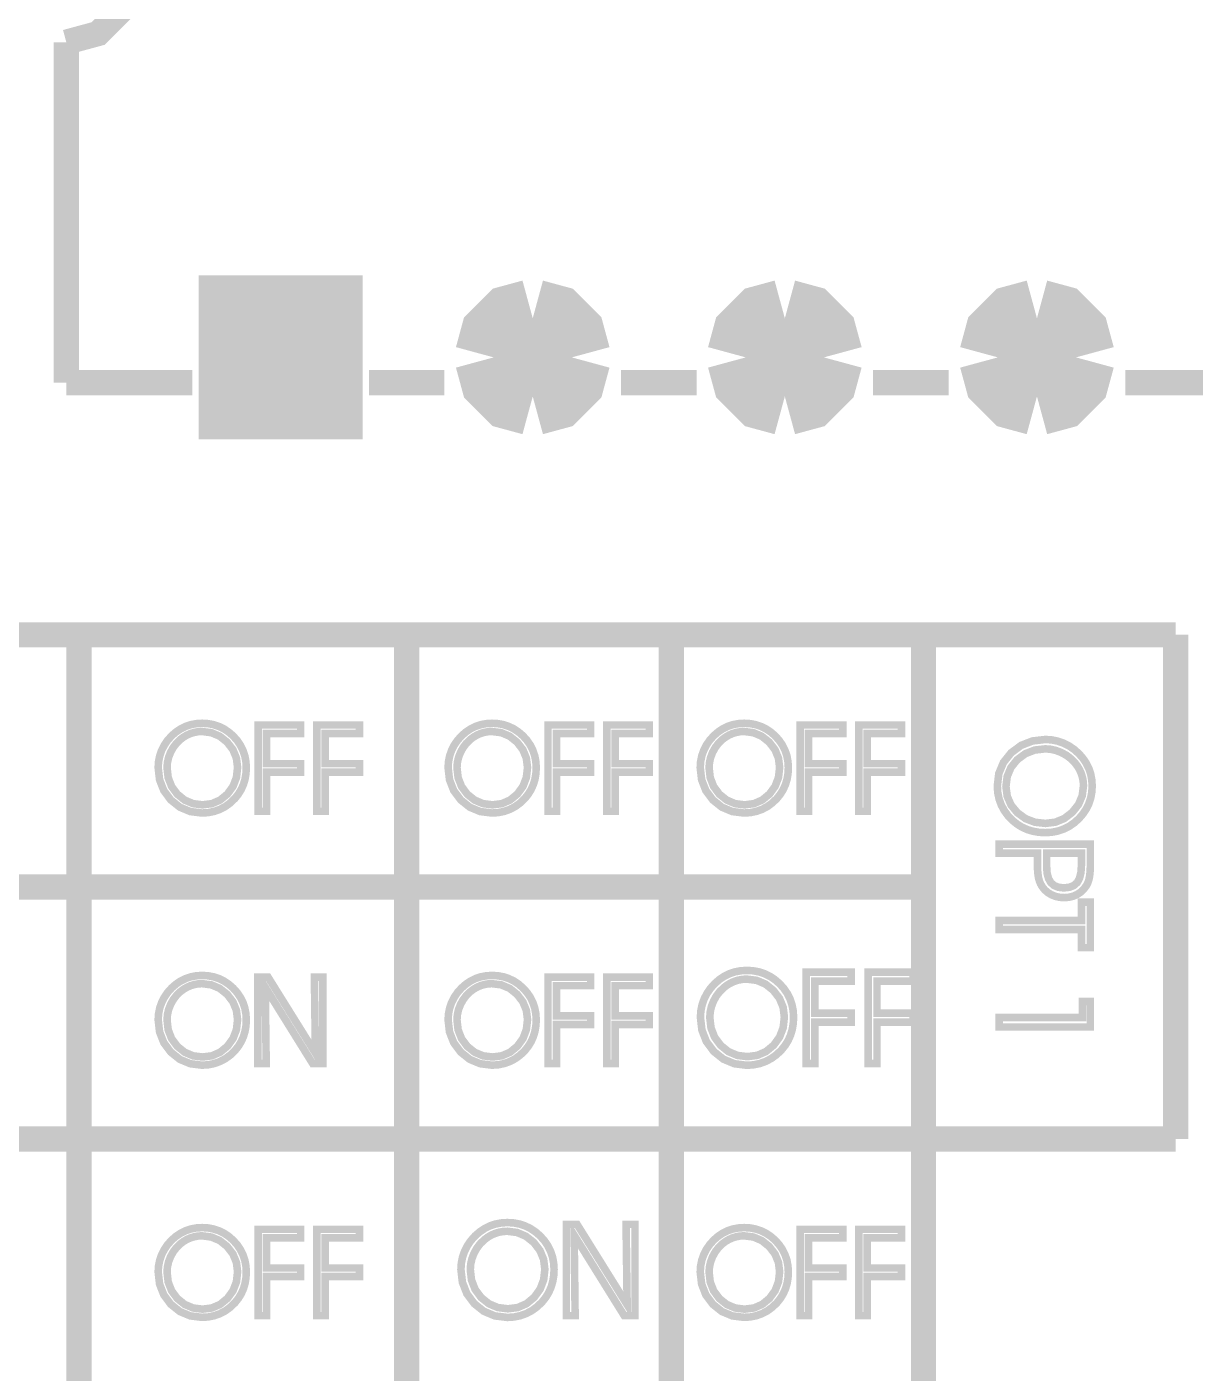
# Model space of a CAD drawing. Extents: x -2.25 to 2.25, y -2.04 to 2.05.
# Drawn here: x 0.079 to 0.543, y -1.089 to -0.556 of the extents above; entities that cross this region are included whole.
import ezdxf

# ---------------------------------------------------------------- set-up
doc = ezdxf.new("R2010")
doc.units = 0
doc.header["$LTSCALE"] = 0.000394
doc.layers.add('ML', color=7, linetype='CONTINUOUS')
doc.layers.add('TO', color=7, linetype='CONTINUOUS')

msp = doc.modelspace()

# ---------------------------------------------------------------- linework, layer by layer
at = {"layer": 'ML', "color": 7, "linetype": 'CONTINUOUS'}
for points, const_width in [([(0.211, -0.717689), (0.211, -0.655689), (0.149, -0.655689), (0.149, -0.717689), (0.211, -0.717689)], 0.003), ([(0.28, -0.671189), (0.272189, -0.67331), (0.266625, -0.678874), (0.264504, -0.686685)], 0.030996), ([(0.28, -0.671189), (0.272189, -0.67331), (0.266625, -0.678874), (0.264504, -0.686685)], 0.030996), ([(0.295496, -0.686685), (0.293375, -0.678874), (0.287811, -0.67331), (0.28, -0.671189)], 0.030996), ([(0.295496, -0.686685), (0.293375, -0.678874), (0.287811, -0.67331), (0.28, -0.671189)], 0.030996), ([(0.38, -0.671189), (0.372189, -0.67331), (0.366625, -0.678874), (0.364504, -0.686685)], 0.030996), ([(0.38, -0.671189), (0.372189, -0.67331), (0.366625, -0.678874), (0.364504, -0.686685)], 0.030996), ([(0.395496, -0.686685), (0.393375, -0.678874), (0.387811, -0.67331), (0.38, -0.671189)], 0.030996), ([(0.395496, -0.686685), (0.393375, -0.678874), (0.387811, -0.67331), (0.38, -0.671189)], 0.030996), ([(0.48, -0.671185), (0.472188, -0.673307), (0.466622, -0.678873), (0.4645, -0.686685)], 0.030996), ([(0.48, -0.671185), (0.472188, -0.673307), (0.466622, -0.678873), (0.4645, -0.686685)], 0.030996), ([(0.4955, -0.686685), (0.493378, -0.678873), (0.487812, -0.673307), (0.48, -0.671185)], 0.030996), ([(0.4955, -0.686685), (0.493378, -0.678873), (0.487812, -0.673307), (0.48, -0.671185)], 0.030996), ([(0.264504, -0.686685), (0.266625, -0.694496), (0.272189, -0.70006), (0.28, -0.702181)], 0.030996), ([(0.264504, -0.686685), (0.266625, -0.694496), (0.272189, -0.70006), (0.28, -0.702181)], 0.030996), ([(0.28, -0.702181), (0.287811, -0.70006), (0.293375, -0.694496), (0.295496, -0.686685)], 0.030996), ([(0.28, -0.702181), (0.287811, -0.70006), (0.293375, -0.694496), (0.295496, -0.686685)], 0.030996), ([(0.3645, -0.686685), (0.366621, -0.694496), (0.372185, -0.70006), (0.379996, -0.702181)], 0.030996), ([(0.3645, -0.686685), (0.366621, -0.694496), (0.372185, -0.70006), (0.379996, -0.702181)], 0.030996), ([(0.379996, -0.702181), (0.387807, -0.70006), (0.393371, -0.694496), (0.395492, -0.686685)], 0.030996), ([(0.379996, -0.702181), (0.387807, -0.70006), (0.393371, -0.694496), (0.395492, -0.686685)], 0.030996), ([(0.4645, -0.686685), (0.466622, -0.694497), (0.472188, -0.700063), (0.48, -0.702185)], 0.030996), ([(0.4645, -0.686685), (0.466622, -0.694497), (0.472188, -0.700063), (0.48, -0.702185)], 0.030996), ([(0.48, -0.702185), (0.487812, -0.700063), (0.493378, -0.694497), (0.4955, -0.686685)], 0.030996), ([(0.48, -0.702185), (0.487812, -0.700063), (0.493378, -0.694497), (0.4955, -0.686685)], 0.030996)]:
    msp.add_lwpolyline(points, dxfattribs=dict(at, const_width=const_width))
at = {"layer": 'ML', "color": 7}
msp.add_solid([(0.211, -0.717689), (0.211, -0.655689), (0.149, -0.717689), (0.149, -0.655689)], dxfattribs=at)
at = {"layer": 'TO', "color": 7, "linetype": 'CONTINUOUS'}
for points, const_width in [([(0.095, -0.561681), (0.107599, -0.55826), (0.116575, -0.549284), (0.119996, -0.536685)], 0.009996), ([(0.095, -0.561681), (0.107599, -0.55826), (0.116575, -0.549284), (0.119996, -0.536685)], 0.009996), ([(0.095, -0.696689), (0.095, -0.561689)], 0.009996), ([(0.095, -0.696689), (0.145, -0.696689)], 0.009996), ([(0.215, -0.696689), (0.245, -0.696689)], 0.009996), ([(0.315, -0.696689), (0.345, -0.696689)], 0.009996), ([(0.415, -0.696689), (0.445, -0.696689)], 0.009996), ([(0.515, -0.696689), (0.565, -0.696689)], 0.009996), ([(-0.259996, -0.796689), (0.435, -0.796689)], 0.009996), ([(0.1, -1.596689), (0.1, -0.796689)], 0.009996), ([(0.23, -1.596689), (0.23, -0.796689)], 0.009996), ([(0.335, -1.596689), (0.335, -0.796689)], 0.009996), ([(0.435, -1.596689), (0.435, -0.796689)], 0.009996), ([(0.435, -0.796689), (0.534996, -0.796689)], 0.009996), ([(0.534996, -0.996689), (0.534996, -0.796689)], 0.009996), ([(0.131437, -0.84937), (0.131589, -0.847023), (0.132046, -0.844749), (0.132807, -0.842551), (0.133866, -0.84046), (0.135193, -0.838524), (0.136795, -0.83674), (0.138529, -0.835232), (0.140374, -0.833995), (0.142331, -0.833028), (0.144402, -0.832338), (0.146584, -0.831922), (0.148878, -0.831783), (0.151214, -0.831923), (0.153434, -0.832342), (0.155539, -0.833043), (0.157527, -0.834017), (0.159396, -0.835266), (0.16115, -0.836787), (0.162745, -0.838564), (0.164052, -0.840478), (0.165071, -0.842528), (0.1658, -0.844699), (0.166239, -0.846978), (0.166386, -0.84937), (0.166261, -0.851728), (0.165885, -0.853957), (0.165256, -0.856055), (0.164381, -0.858022), (0.163254, -0.859868), (0.161878, -0.861591), (0.160062, -0.863348), (0.158093, -0.864788), (0.155972, -0.865913), (0.153718, -0.866724), (0.151337, -0.867211), (0.148831, -0.867374), (0.144175, -0.866799), (0.140045, -0.865072), (0.136445, -0.862193), (0.133663, -0.858461), (0.131993, -0.854186), (0.131437, -0.84937)], 0.003), ([(0.131437, -0.84937), (0.131589, -0.847023), (0.132046, -0.844749), (0.132807, -0.842551), (0.133866, -0.84046), (0.135193, -0.838524), (0.136795, -0.83674), (0.138529, -0.835232), (0.140374, -0.833995), (0.142331, -0.833028), (0.144402, -0.832338), (0.146584, -0.831922), (0.148878, -0.831783), (0.151214, -0.831923), (0.153434, -0.832342), (0.155539, -0.833043), (0.157527, -0.834017), (0.159396, -0.835266), (0.16115, -0.836787), (0.162745, -0.838564), (0.164052, -0.840478), (0.165071, -0.842528), (0.1658, -0.844699), (0.166239, -0.846978), (0.166386, -0.84937), (0.166261, -0.851728), (0.165885, -0.853957), (0.165256, -0.856055), (0.164381, -0.858022), (0.163254, -0.859868), (0.161878, -0.861591), (0.160062, -0.863348), (0.158093, -0.864788), (0.155972, -0.865913), (0.153718, -0.866724), (0.151337, -0.867211), (0.148831, -0.867374), (0.144175, -0.866799), (0.140045, -0.865072), (0.136445, -0.862193), (0.133663, -0.858461), (0.131993, -0.854186), (0.131437, -0.84937)], 0.003), ([(0.171071, -0.866693), (0.171071, -0.832465), (0.187969, -0.832465), (0.187969, -0.835827), (0.174386, -0.835827), (0.174386, -0.847815), (0.187969, -0.847815), (0.187969, -0.851201), (0.174386, -0.851201), (0.174386, -0.866693), (0.171071, -0.866693)], 0.003), ([(0.171071, -0.866693), (0.171071, -0.832465), (0.187969, -0.832465), (0.187969, -0.835827), (0.174386, -0.835827), (0.174386, -0.847815), (0.187969, -0.847815), (0.187969, -0.851201), (0.174386, -0.851201), (0.174386, -0.866693), (0.171071, -0.866693)], 0.003), ([(0.194362, -0.866693), (0.194362, -0.832465), (0.21126, -0.832465), (0.21126, -0.835827), (0.197677, -0.835827), (0.197677, -0.847815), (0.21126, -0.847815), (0.21126, -0.851201), (0.197677, -0.851201), (0.197677, -0.866693), (0.194362, -0.866693)], 0.003), ([(0.194362, -0.866693), (0.194362, -0.832465), (0.21126, -0.832465), (0.21126, -0.835827), (0.197677, -0.835827), (0.197677, -0.847815), (0.21126, -0.847815), (0.21126, -0.851201), (0.197677, -0.851201), (0.197677, -0.866693), (0.194362, -0.866693)], 0.003), ([(0.246437, -0.84937), (0.246589, -0.847023), (0.247046, -0.844749), (0.247807, -0.842551), (0.248866, -0.84046), (0.250193, -0.838524), (0.251795, -0.83674), (0.253529, -0.835232), (0.255374, -0.833995), (0.257331, -0.833028), (0.259402, -0.832338), (0.261584, -0.831922), (0.263878, -0.831783), (0.266214, -0.831923), (0.268434, -0.832342), (0.270539, -0.833043), (0.272527, -0.834017), (0.274396, -0.835266), (0.27615, -0.836787), (0.277745, -0.838564), (0.279052, -0.840478), (0.280071, -0.842528), (0.2808, -0.844699), (0.281239, -0.846978), (0.281386, -0.84937), (0.281261, -0.851728), (0.280885, -0.853957), (0.280256, -0.856055), (0.279381, -0.858022), (0.278254, -0.859868), (0.276878, -0.861591), (0.275062, -0.863348), (0.273093, -0.864788), (0.270972, -0.865913), (0.268718, -0.866724), (0.266337, -0.867211), (0.263831, -0.867374), (0.259175, -0.866799), (0.255045, -0.865072), (0.251445, -0.862193), (0.248663, -0.858461), (0.246993, -0.854186), (0.246437, -0.84937)], 0.003), ([(0.246437, -0.84937), (0.246589, -0.847023), (0.247046, -0.844749), (0.247807, -0.842551), (0.248866, -0.84046), (0.250193, -0.838524), (0.251795, -0.83674), (0.253529, -0.835232), (0.255374, -0.833995), (0.257331, -0.833028), (0.259402, -0.832338), (0.261584, -0.831922), (0.263878, -0.831783), (0.266214, -0.831923), (0.268434, -0.832342), (0.270539, -0.833043), (0.272527, -0.834017), (0.274396, -0.835266), (0.27615, -0.836787), (0.277745, -0.838564), (0.279052, -0.840478), (0.280071, -0.842528), (0.2808, -0.844699), (0.281239, -0.846978), (0.281386, -0.84937), (0.281261, -0.851728), (0.280885, -0.853957), (0.280256, -0.856055), (0.279381, -0.858022), (0.278254, -0.859868), (0.276878, -0.861591), (0.275062, -0.863348), (0.273093, -0.864788), (0.270972, -0.865913), (0.268718, -0.866724), (0.266337, -0.867211), (0.263831, -0.867374), (0.259175, -0.866799), (0.255045, -0.865072), (0.251445, -0.862193), (0.248663, -0.858461), (0.246993, -0.854186), (0.246437, -0.84937)], 0.003), ([(0.286071, -0.866693), (0.286071, -0.832465), (0.302969, -0.832465), (0.302969, -0.835827), (0.289386, -0.835827), (0.289386, -0.847815), (0.302969, -0.847815), (0.302969, -0.851201), (0.289386, -0.851201), (0.289386, -0.866693), (0.286071, -0.866693)], 0.003), ([(0.286071, -0.866693), (0.286071, -0.832465), (0.302969, -0.832465), (0.302969, -0.835827), (0.289386, -0.835827), (0.289386, -0.847815), (0.302969, -0.847815), (0.302969, -0.851201), (0.289386, -0.851201), (0.289386, -0.866693), (0.286071, -0.866693)], 0.003), ([(0.309362, -0.866693), (0.309362, -0.832465), (0.32626, -0.832465), (0.32626, -0.835827), (0.312677, -0.835827), (0.312677, -0.847815), (0.32626, -0.847815), (0.32626, -0.851201), (0.312677, -0.851201), (0.312677, -0.866693), (0.309362, -0.866693)], 0.003), ([(0.309362, -0.866693), (0.309362, -0.832465), (0.32626, -0.832465), (0.32626, -0.835827), (0.312677, -0.835827), (0.312677, -0.847815), (0.32626, -0.847815), (0.32626, -0.851201), (0.312677, -0.851201), (0.312677, -0.866693), (0.309362, -0.866693)], 0.003), ([(0.346437, -0.84937), (0.346589, -0.847023), (0.347046, -0.844749), (0.347807, -0.842551), (0.348866, -0.84046), (0.350193, -0.838524), (0.351795, -0.83674), (0.353529, -0.835232), (0.355374, -0.833995), (0.357331, -0.833028), (0.359402, -0.832338), (0.361584, -0.831922), (0.363878, -0.831783), (0.366214, -0.831923), (0.368434, -0.832342), (0.370539, -0.833043), (0.372527, -0.834017), (0.374396, -0.835266), (0.37615, -0.836787), (0.377745, -0.838564), (0.379052, -0.840478), (0.380071, -0.842528), (0.3808, -0.844699), (0.381239, -0.846978), (0.381386, -0.84937), (0.381261, -0.851728), (0.380885, -0.853957), (0.380256, -0.856055), (0.379381, -0.858022), (0.378254, -0.859868), (0.376878, -0.861591), (0.375062, -0.863348), (0.373093, -0.864788), (0.370972, -0.865913), (0.368718, -0.866724), (0.366337, -0.867211), (0.363831, -0.867374), (0.359175, -0.866799), (0.355045, -0.865072), (0.351445, -0.862193), (0.348663, -0.858461), (0.346993, -0.854186), (0.346437, -0.84937)], 0.003), ([(0.346437, -0.84937), (0.346589, -0.847023), (0.347046, -0.844749), (0.347807, -0.842551), (0.348866, -0.84046), (0.350193, -0.838524), (0.351795, -0.83674), (0.353529, -0.835232), (0.355374, -0.833995), (0.357331, -0.833028), (0.359402, -0.832338), (0.361584, -0.831922), (0.363878, -0.831783), (0.366214, -0.831923), (0.368434, -0.832342), (0.370539, -0.833043), (0.372527, -0.834017), (0.374396, -0.835266), (0.37615, -0.836787), (0.377745, -0.838564), (0.379052, -0.840478), (0.380071, -0.842528), (0.3808, -0.844699), (0.381239, -0.846978), (0.381386, -0.84937), (0.381261, -0.851728), (0.380885, -0.853957), (0.380256, -0.856055), (0.379381, -0.858022), (0.378254, -0.859868), (0.376878, -0.861591), (0.375062, -0.863348), (0.373093, -0.864788), (0.370972, -0.865913), (0.368718, -0.866724), (0.366337, -0.867211), (0.363831, -0.867374), (0.359175, -0.866799), (0.355045, -0.865072), (0.351445, -0.862193), (0.348663, -0.858461), (0.346993, -0.854186), (0.346437, -0.84937)], 0.003), ([(0.386071, -0.866693), (0.386071, -0.832465), (0.402969, -0.832465), (0.402969, -0.835827), (0.389386, -0.835827), (0.389386, -0.847815), (0.402969, -0.847815), (0.402969, -0.851201), (0.389386, -0.851201), (0.389386, -0.866693), (0.386071, -0.866693)], 0.003), ([(0.386071, -0.866693), (0.386071, -0.832465), (0.402969, -0.832465), (0.402969, -0.835827), (0.389386, -0.835827), (0.389386, -0.847815), (0.402969, -0.847815), (0.402969, -0.851201), (0.389386, -0.851201), (0.389386, -0.866693), (0.386071, -0.866693)], 0.003), ([(0.409362, -0.866693), (0.409362, -0.832465), (0.42626, -0.832465), (0.42626, -0.835827), (0.412677, -0.835827), (0.412677, -0.847815), (0.42626, -0.847815), (0.42626, -0.851201), (0.412677, -0.851201), (0.412677, -0.866693), (0.409362, -0.866693)], 0.003), ([(0.409362, -0.866693), (0.409362, -0.832465), (0.42626, -0.832465), (0.42626, -0.835827), (0.412677, -0.835827), (0.412677, -0.847815), (0.42626, -0.847815), (0.42626, -0.851201), (0.412677, -0.851201), (0.412677, -0.866693), (0.409362, -0.866693)], 0.003), ([(0.134957, -0.849417), (0.135409, -0.85336), (0.136767, -0.856856), (0.139028, -0.859906), (0.14195, -0.862253), (0.145295, -0.863663), (0.149063, -0.864134), (0.152747, -0.863658), (0.156029, -0.862232), (0.158909, -0.859858), (0.161143, -0.856781), (0.162483, -0.853269), (0.162929, -0.849323), (0.162469, -0.845611), (0.161088, -0.84226), (0.158787, -0.839268), (0.155846, -0.836922), (0.152525, -0.835516), (0.148823, -0.835047), (0.147262, -0.835138), (0.145739, -0.835408), (0.14426, -0.835858), (0.14283, -0.836487), (0.141477, -0.837283), (0.140197, -0.838248), (0.138685, -0.839726), (0.137404, -0.841411), (0.136354, -0.843303), (0.135579, -0.84531), (0.135113, -0.847347), (0.134957, -0.849417)], 0.003), ([(0.134957, -0.849417), (0.135409, -0.85336), (0.136767, -0.856856), (0.139028, -0.859906), (0.14195, -0.862253), (0.145295, -0.863663), (0.149063, -0.864134), (0.152747, -0.863658), (0.156029, -0.862232), (0.158909, -0.859858), (0.161143, -0.856781), (0.162483, -0.853269), (0.162929, -0.849323), (0.162469, -0.845611), (0.161088, -0.84226), (0.158787, -0.839268), (0.155846, -0.836922), (0.152525, -0.835516), (0.148823, -0.835047), (0.147262, -0.835138), (0.145739, -0.835408), (0.14426, -0.835858), (0.14283, -0.836487), (0.141477, -0.837283), (0.140197, -0.838248), (0.138685, -0.839726), (0.137404, -0.841411), (0.136354, -0.843303), (0.135579, -0.84531), (0.135113, -0.847347), (0.134957, -0.849417)], 0.003), ([(0.249957, -0.849417), (0.250409, -0.85336), (0.251767, -0.856856), (0.254028, -0.859906), (0.25695, -0.862253), (0.260295, -0.863663), (0.264063, -0.864134), (0.267747, -0.863658), (0.271029, -0.862232), (0.273909, -0.859858), (0.276143, -0.856781), (0.277483, -0.853269), (0.277929, -0.849323), (0.277469, -0.845611), (0.276088, -0.84226), (0.273787, -0.839268), (0.270846, -0.836922), (0.267525, -0.835516), (0.263823, -0.835047), (0.262262, -0.835138), (0.260739, -0.835408), (0.25926, -0.835858), (0.25783, -0.836487), (0.256477, -0.837283), (0.255197, -0.838248), (0.253685, -0.839726), (0.252404, -0.841411), (0.251354, -0.843303), (0.250579, -0.84531), (0.250113, -0.847347), (0.249957, -0.849417)], 0.003), ([(0.249957, -0.849417), (0.250409, -0.85336), (0.251767, -0.856856), (0.254028, -0.859906), (0.25695, -0.862253), (0.260295, -0.863663), (0.264063, -0.864134), (0.267747, -0.863658), (0.271029, -0.862232), (0.273909, -0.859858), (0.276143, -0.856781), (0.277483, -0.853269), (0.277929, -0.849323), (0.277469, -0.845611), (0.276088, -0.84226), (0.273787, -0.839268), (0.270846, -0.836922), (0.267525, -0.835516), (0.263823, -0.835047), (0.262262, -0.835138), (0.260739, -0.835408), (0.25926, -0.835858), (0.25783, -0.836487), (0.256477, -0.837283), (0.255197, -0.838248), (0.253685, -0.839726), (0.252404, -0.841411), (0.251354, -0.843303), (0.250579, -0.84531), (0.250113, -0.847347), (0.249957, -0.849417)], 0.003), ([(0.349957, -0.849417), (0.350409, -0.85336), (0.351767, -0.856856), (0.354028, -0.859906), (0.35695, -0.862253), (0.360295, -0.863663), (0.364063, -0.864134), (0.367747, -0.863658), (0.371029, -0.862232), (0.373909, -0.859858), (0.376143, -0.856781), (0.377483, -0.853269), (0.377929, -0.849323), (0.377469, -0.845611), (0.376088, -0.84226), (0.373787, -0.839268), (0.370846, -0.836922), (0.367525, -0.835516), (0.363823, -0.835047), (0.362262, -0.835138), (0.360739, -0.835408), (0.35926, -0.835858), (0.35783, -0.836487), (0.356477, -0.837283), (0.355197, -0.838248), (0.353685, -0.839726), (0.352404, -0.841411), (0.351354, -0.843303), (0.350579, -0.84531), (0.350113, -0.847347), (0.349957, -0.849417)], 0.003), ([(0.349957, -0.849417), (0.350409, -0.85336), (0.351767, -0.856856), (0.354028, -0.859906), (0.35695, -0.862253), (0.360295, -0.863663), (0.364063, -0.864134), (0.367747, -0.863658), (0.371029, -0.862232), (0.373909, -0.859858), (0.376143, -0.856781), (0.377483, -0.853269), (0.377929, -0.849323), (0.377469, -0.845611), (0.376088, -0.84226), (0.373787, -0.839268), (0.370846, -0.836922), (0.367525, -0.835516), (0.363823, -0.835047), (0.362262, -0.835138), (0.360739, -0.835408), (0.35926, -0.835858), (0.35783, -0.836487), (0.356477, -0.837283), (0.355197, -0.838248), (0.353685, -0.839726), (0.352404, -0.841411), (0.351354, -0.843303), (0.350579, -0.84531), (0.350113, -0.847347), (0.349957, -0.849417)], 0.003), ([(0.483315, -0.838213), (0.485795, -0.838373), (0.488199, -0.838855), (0.490524, -0.839661), (0.492733, -0.840779), (0.494779, -0.842183), (0.496665, -0.843878), (0.498259, -0.84571), (0.499567, -0.84766), (0.500591, -0.849728), (0.50132, -0.851917), (0.501759, -0.854226), (0.501906, -0.856654), (0.501758, -0.859121), (0.501315, -0.861467), (0.500575, -0.863693), (0.499546, -0.865793), (0.498225, -0.867769), (0.496614, -0.869622), (0.494736, -0.871308), (0.492714, -0.87269), (0.490547, -0.873768), (0.488253, -0.87454), (0.485843, -0.875006), (0.483315, -0.875161), (0.480821, -0.875028), (0.478464, -0.874628), (0.476248, -0.873965), (0.474167, -0.873041), (0.472215, -0.87185), (0.470394, -0.870394), (0.468536, -0.868472), (0.467014, -0.866391), (0.465823, -0.86415), (0.464966, -0.861767), (0.464451, -0.85925), (0.46428, -0.856602), (0.464888, -0.851679), (0.466713, -0.847312), (0.46976, -0.843504), (0.473703, -0.840564), (0.478222, -0.838801), (0.483315, -0.838213)], 0.003), ([(0.483315, -0.838213), (0.485795, -0.838373), (0.488199, -0.838855), (0.490524, -0.839661), (0.492733, -0.840779), (0.494779, -0.842183), (0.496665, -0.843878), (0.498259, -0.84571), (0.499567, -0.84766), (0.500591, -0.849728), (0.50132, -0.851917), (0.501759, -0.854226), (0.501906, -0.856654), (0.501758, -0.859121), (0.501315, -0.861467), (0.500575, -0.863693), (0.499546, -0.865793), (0.498225, -0.867769), (0.496614, -0.869622), (0.494736, -0.871308), (0.492714, -0.87269), (0.490547, -0.873768), (0.488253, -0.87454), (0.485843, -0.875006), (0.483315, -0.875161), (0.480821, -0.875028), (0.478464, -0.874628), (0.476248, -0.873965), (0.474167, -0.873041), (0.472215, -0.87185), (0.470394, -0.870394), (0.468536, -0.868472), (0.467014, -0.866391), (0.465823, -0.86415), (0.464966, -0.861767), (0.464451, -0.85925), (0.46428, -0.856602), (0.464888, -0.851679), (0.466713, -0.847312), (0.46976, -0.843504), (0.473703, -0.840564), (0.478222, -0.838801), (0.483315, -0.838213)], 0.003), ([(0.483264, -0.841933), (0.479095, -0.842412), (0.475399, -0.843847), (0.472177, -0.846236), (0.469693, -0.849326), (0.468202, -0.852862), (0.467705, -0.856846), (0.468208, -0.86074), (0.469717, -0.86421), (0.472228, -0.867256), (0.475479, -0.869615), (0.47919, -0.871032), (0.483362, -0.871504), (0.487285, -0.871017), (0.490828, -0.869558), (0.493992, -0.867126), (0.496471, -0.864016), (0.497958, -0.860504), (0.498453, -0.856591), (0.498357, -0.854941), (0.498072, -0.853333), (0.497598, -0.851768), (0.496933, -0.850255), (0.496091, -0.848825), (0.495071, -0.847472), (0.493509, -0.845873), (0.491727, -0.844518), (0.489724, -0.843409), (0.487605, -0.842589), (0.485451, -0.842097), (0.483264, -0.841933)], 0.003), ([(0.483264, -0.841933), (0.479095, -0.842412), (0.475399, -0.843847), (0.472177, -0.846236), (0.469693, -0.849326), (0.468202, -0.852862), (0.467705, -0.856846), (0.468208, -0.86074), (0.469717, -0.86421), (0.472228, -0.867256), (0.475479, -0.869615), (0.47919, -0.871032), (0.483362, -0.871504), (0.487285, -0.871017), (0.490828, -0.869558), (0.493992, -0.867126), (0.496471, -0.864016), (0.497958, -0.860504), (0.498453, -0.856591), (0.498357, -0.854941), (0.498072, -0.853333), (0.497598, -0.851768), (0.496933, -0.850255), (0.496091, -0.848825), (0.495071, -0.847472), (0.493509, -0.845873), (0.491727, -0.844518), (0.489724, -0.843409), (0.487605, -0.842589), (0.485451, -0.842097), (0.483264, -0.841933)], 0.003), ([(0.501185, -0.879717), (0.501185, -0.887394), (0.501146, -0.889451), (0.50103, -0.891215), (0.500839, -0.892685), (0.500562, -0.893938), (0.500188, -0.895038), (0.499717, -0.895992), (0.498663, -0.897459), (0.497416, -0.898684), (0.495976, -0.899657), (0.494379, -0.900371), (0.492653, -0.900796), (0.490795, -0.900937), (0.489019, -0.90081), (0.487335, -0.900427), (0.48574, -0.899783), (0.484294, -0.898911), (0.483064, -0.897837), (0.482051, -0.896563), (0.481463, -0.895541), (0.480991, -0.894395), (0.480642, -0.893126), (0.480402, -0.891667), (0.480257, -0.889966), (0.480209, -0.88802), (0.480209, -0.883272), (0.465, -0.883272), (0.465, -0.879717), (0.501185, -0.879717)], 0.003), ([(0.501185, -0.879717), (0.501185, -0.887394), (0.501146, -0.889451), (0.50103, -0.891215), (0.500839, -0.892685), (0.500562, -0.893938), (0.500188, -0.895038), (0.499717, -0.895992), (0.498663, -0.897459), (0.497416, -0.898684), (0.495976, -0.899657), (0.494379, -0.900371), (0.492653, -0.900796), (0.490795, -0.900937), (0.489019, -0.90081), (0.487335, -0.900427), (0.48574, -0.899783), (0.484294, -0.898911), (0.483064, -0.897837), (0.482051, -0.896563), (0.481463, -0.895541), (0.480991, -0.894395), (0.480642, -0.893126), (0.480402, -0.891667), (0.480257, -0.889966), (0.480209, -0.88802), (0.480209, -0.883272), (0.465, -0.883272), (0.465, -0.879717), (0.501185, -0.879717)], 0.003), ([(0.49763, -0.883272), (0.483839, -0.883272), (0.483839, -0.888512), (0.484023, -0.891176), (0.484576, -0.893331), (0.4855, -0.894976), (0.486814, -0.896135), (0.48853, -0.896831), (0.49065, -0.897063), (0.49285, -0.896829), (0.494616, -0.896127), (0.495953, -0.894961), (0.496885, -0.893277), (0.497444, -0.891029), (0.49763, -0.888217), (0.49763, -0.883272)], 0.003), ([(0.49763, -0.883272), (0.483839, -0.883272), (0.483839, -0.888512), (0.484023, -0.891176), (0.484576, -0.893331), (0.4855, -0.894976), (0.486814, -0.896135), (0.48853, -0.896831), (0.49065, -0.897063), (0.49285, -0.896829), (0.494616, -0.896127), (0.495953, -0.894961), (0.496885, -0.893277), (0.497444, -0.891029), (0.49763, -0.888217), (0.49763, -0.883272)], 0.003), ([(-0.259996, -0.896689), (0.435, -0.896689)], 0.009996), ([(0.465, -0.913535), (0.465, -0.90998), (0.49763, -0.90998), (0.49763, -0.902744), (0.501185, -0.902744), (0.501185, -0.920772), (0.49763, -0.920772), (0.49763, -0.913535), (0.465, -0.913535)], 0.003), ([(0.465, -0.913535), (0.465, -0.90998), (0.49763, -0.90998), (0.49763, -0.902744), (0.501185, -0.902744), (0.501185, -0.920772), (0.49763, -0.920772), (0.49763, -0.913535), (0.465, -0.913535)], 0.003), ([(0.34652, -0.948378), (0.34668, -0.945898), (0.347162, -0.943494), (0.347969, -0.941169), (0.349086, -0.93896), (0.35049, -0.936914), (0.352185, -0.935028), (0.354017, -0.933434), (0.355967, -0.932126), (0.358035, -0.931102), (0.360225, -0.930373), (0.362533, -0.929934), (0.364961, -0.929787), (0.367428, -0.929935), (0.369774, -0.930378), (0.372, -0.931118), (0.3741, -0.932147), (0.376076, -0.933467), (0.377929, -0.935079), (0.379615, -0.936957), (0.380997, -0.938979), (0.382075, -0.941146), (0.382847, -0.94344), (0.383313, -0.94585), (0.383469, -0.948378), (0.383335, -0.950872), (0.382935, -0.953229), (0.382272, -0.955445), (0.381348, -0.957526), (0.380157, -0.959478), (0.378701, -0.961299), (0.376779, -0.963157), (0.374698, -0.964679), (0.372457, -0.96587), (0.370074, -0.966727), (0.367557, -0.967242), (0.364909, -0.967413), (0.359986, -0.966805), (0.355619, -0.964979), (0.351811, -0.961933), (0.348871, -0.95799), (0.347108, -0.953471), (0.34652, -0.948378)], 0.003), ([(0.34652, -0.948378), (0.34668, -0.945898), (0.347162, -0.943494), (0.347969, -0.941169), (0.349086, -0.93896), (0.35049, -0.936914), (0.352185, -0.935028), (0.354017, -0.933434), (0.355967, -0.932126), (0.358035, -0.931102), (0.360225, -0.930373), (0.362533, -0.929934), (0.364961, -0.929787), (0.367428, -0.929935), (0.369774, -0.930378), (0.372, -0.931118), (0.3741, -0.932147), (0.376076, -0.933467), (0.377929, -0.935079), (0.379615, -0.936957), (0.380997, -0.938979), (0.382075, -0.941146), (0.382847, -0.94344), (0.383313, -0.94585), (0.383469, -0.948378), (0.383335, -0.950872), (0.382935, -0.953229), (0.382272, -0.955445), (0.381348, -0.957526), (0.380157, -0.959478), (0.378701, -0.961299), (0.376779, -0.963157), (0.374698, -0.964679), (0.372457, -0.96587), (0.370074, -0.966727), (0.367557, -0.967242), (0.364909, -0.967413), (0.359986, -0.966805), (0.355619, -0.964979), (0.351811, -0.961933), (0.348871, -0.95799), (0.347108, -0.953471), (0.34652, -0.948378)], 0.003), ([(0.131437, -0.94937), (0.131589, -0.947023), (0.132046, -0.944749), (0.132807, -0.942551), (0.133866, -0.94046), (0.135193, -0.938524), (0.136795, -0.93674), (0.138529, -0.935232), (0.140374, -0.933995), (0.142331, -0.933028), (0.144402, -0.932338), (0.146584, -0.931922), (0.148878, -0.931783), (0.151214, -0.931923), (0.153434, -0.932342), (0.155539, -0.933043), (0.157527, -0.934017), (0.159396, -0.935266), (0.16115, -0.936787), (0.162745, -0.938564), (0.164052, -0.940478), (0.165071, -0.942528), (0.1658, -0.944699), (0.166239, -0.946978), (0.166386, -0.94937), (0.166261, -0.951728), (0.165885, -0.953957), (0.165256, -0.956055), (0.164381, -0.958022), (0.163254, -0.959868), (0.161878, -0.961591), (0.160062, -0.963348), (0.158093, -0.964788), (0.155972, -0.965913), (0.153718, -0.966724), (0.151337, -0.967211), (0.148831, -0.967374), (0.144175, -0.966799), (0.140045, -0.965072), (0.136445, -0.962193), (0.133663, -0.958461), (0.131993, -0.954186), (0.131437, -0.94937)], 0.003), ([(0.131437, -0.94937), (0.131589, -0.947023), (0.132046, -0.944749), (0.132807, -0.942551), (0.133866, -0.94046), (0.135193, -0.938524), (0.136795, -0.93674), (0.138529, -0.935232), (0.140374, -0.933995), (0.142331, -0.933028), (0.144402, -0.932338), (0.146584, -0.931922), (0.148878, -0.931783), (0.151214, -0.931923), (0.153434, -0.932342), (0.155539, -0.933043), (0.157527, -0.934017), (0.159396, -0.935266), (0.16115, -0.936787), (0.162745, -0.938564), (0.164052, -0.940478), (0.165071, -0.942528), (0.1658, -0.944699), (0.166239, -0.946978), (0.166386, -0.94937), (0.166261, -0.951728), (0.165885, -0.953957), (0.165256, -0.956055), (0.164381, -0.958022), (0.163254, -0.959868), (0.161878, -0.961591), (0.160062, -0.963348), (0.158093, -0.964788), (0.155972, -0.965913), (0.153718, -0.966724), (0.151337, -0.967211), (0.148831, -0.967374), (0.144175, -0.966799), (0.140045, -0.965072), (0.136445, -0.962193), (0.133663, -0.958461), (0.131993, -0.954186), (0.131437, -0.94937)], 0.003), ([(0.134957, -0.949417), (0.135409, -0.95336), (0.136767, -0.956856), (0.139028, -0.959906), (0.14195, -0.962253), (0.145295, -0.963663), (0.149063, -0.964134), (0.152747, -0.963658), (0.156029, -0.962232), (0.158909, -0.959858), (0.161143, -0.956781), (0.162483, -0.953269), (0.162929, -0.949323), (0.162469, -0.945611), (0.161088, -0.94226), (0.158787, -0.939268), (0.155846, -0.936922), (0.152525, -0.935516), (0.148823, -0.935047), (0.147262, -0.935138), (0.145739, -0.935408), (0.14426, -0.935858), (0.14283, -0.936487), (0.141477, -0.937283), (0.140197, -0.938248), (0.138685, -0.939726), (0.137404, -0.941411), (0.136354, -0.943303), (0.135579, -0.94531), (0.135113, -0.947347), (0.134957, -0.949417)], 0.003), ([(0.134957, -0.949417), (0.135409, -0.95336), (0.136767, -0.956856), (0.139028, -0.959906), (0.14195, -0.962253), (0.145295, -0.963663), (0.149063, -0.964134), (0.152747, -0.963658), (0.156029, -0.962232), (0.158909, -0.959858), (0.161143, -0.956781), (0.162483, -0.953269), (0.162929, -0.949323), (0.162469, -0.945611), (0.161088, -0.94226), (0.158787, -0.939268), (0.155846, -0.936922), (0.152525, -0.935516), (0.148823, -0.935047), (0.147262, -0.935138), (0.145739, -0.935408), (0.14426, -0.935858), (0.14283, -0.936487), (0.141477, -0.937283), (0.140197, -0.938248), (0.138685, -0.939726), (0.137404, -0.941411), (0.136354, -0.943303), (0.135579, -0.94531), (0.135113, -0.947347), (0.134957, -0.949417)], 0.003), ([(0.193803, -0.962602), (0.193402, -0.932465), (0.19674, -0.932465), (0.19674, -0.966693), (0.192693, -0.966693), (0.173909, -0.936508), (0.174287, -0.966693), (0.170976, -0.966693), (0.170976, -0.932465), (0.17502, -0.932465), (0.193803, -0.962602)], 0.003), ([(0.193803, -0.962602), (0.193402, -0.932465), (0.19674, -0.932465), (0.19674, -0.966693), (0.192693, -0.966693), (0.173909, -0.936508), (0.174287, -0.966693), (0.170976, -0.966693), (0.170976, -0.932465), (0.17502, -0.932465), (0.193803, -0.962602)], 0.003), ([(0.246437, -0.94937), (0.246589, -0.947023), (0.247046, -0.944749), (0.247807, -0.942551), (0.248866, -0.94046), (0.250193, -0.938524), (0.251795, -0.93674), (0.253529, -0.935232), (0.255374, -0.933995), (0.257331, -0.933028), (0.259402, -0.932338), (0.261584, -0.931922), (0.263878, -0.931783), (0.266214, -0.931923), (0.268434, -0.932342), (0.270539, -0.933043), (0.272527, -0.934017), (0.274396, -0.935266), (0.27615, -0.936787), (0.277745, -0.938564), (0.279052, -0.940478), (0.280071, -0.942528), (0.2808, -0.944699), (0.281239, -0.946978), (0.281386, -0.94937), (0.281261, -0.951728), (0.280885, -0.953957), (0.280256, -0.956055), (0.279381, -0.958022), (0.278254, -0.959868), (0.276878, -0.961591), (0.275062, -0.963348), (0.273093, -0.964788), (0.270972, -0.965913), (0.268718, -0.966724), (0.266337, -0.967211), (0.263831, -0.967374), (0.259175, -0.966799), (0.255045, -0.965072), (0.251445, -0.962193), (0.248663, -0.958461), (0.246993, -0.954186), (0.246437, -0.94937)], 0.003), ([(0.246437, -0.94937), (0.246589, -0.947023), (0.247046, -0.944749), (0.247807, -0.942551), (0.248866, -0.94046), (0.250193, -0.938524), (0.251795, -0.93674), (0.253529, -0.935232), (0.255374, -0.933995), (0.257331, -0.933028), (0.259402, -0.932338), (0.261584, -0.931922), (0.263878, -0.931783), (0.266214, -0.931923), (0.268434, -0.932342), (0.270539, -0.933043), (0.272527, -0.934017), (0.274396, -0.935266), (0.27615, -0.936787), (0.277745, -0.938564), (0.279052, -0.940478), (0.280071, -0.942528), (0.2808, -0.944699), (0.281239, -0.946978), (0.281386, -0.94937), (0.281261, -0.951728), (0.280885, -0.953957), (0.280256, -0.956055), (0.279381, -0.958022), (0.278254, -0.959868), (0.276878, -0.961591), (0.275062, -0.963348), (0.273093, -0.964788), (0.270972, -0.965913), (0.268718, -0.966724), (0.266337, -0.967211), (0.263831, -0.967374), (0.259175, -0.966799), (0.255045, -0.965072), (0.251445, -0.962193), (0.248663, -0.958461), (0.246993, -0.954186), (0.246437, -0.94937)], 0.003), ([(0.249957, -0.949417), (0.250409, -0.95336), (0.251767, -0.956856), (0.254028, -0.959906), (0.25695, -0.962253), (0.260295, -0.963663), (0.264063, -0.964134), (0.267747, -0.963658), (0.271029, -0.962232), (0.273909, -0.959858), (0.276143, -0.956781), (0.277483, -0.953269), (0.277929, -0.949323), (0.277469, -0.945611), (0.276088, -0.94226), (0.273787, -0.939268), (0.270846, -0.936922), (0.267525, -0.935516), (0.263823, -0.935047), (0.262262, -0.935138), (0.260739, -0.935408), (0.25926, -0.935858), (0.25783, -0.936487), (0.256477, -0.937283), (0.255197, -0.938248), (0.253685, -0.939726), (0.252404, -0.941411), (0.251354, -0.943303), (0.250579, -0.94531), (0.250113, -0.947347), (0.249957, -0.949417)], 0.003), ([(0.249957, -0.949417), (0.250409, -0.95336), (0.251767, -0.956856), (0.254028, -0.959906), (0.25695, -0.962253), (0.260295, -0.963663), (0.264063, -0.964134), (0.267747, -0.963658), (0.271029, -0.962232), (0.273909, -0.959858), (0.276143, -0.956781), (0.277483, -0.953269), (0.277929, -0.949323), (0.277469, -0.945611), (0.276088, -0.94226), (0.273787, -0.939268), (0.270846, -0.936922), (0.267525, -0.935516), (0.263823, -0.935047), (0.262262, -0.935138), (0.260739, -0.935408), (0.25926, -0.935858), (0.25783, -0.936487), (0.256477, -0.937283), (0.255197, -0.938248), (0.253685, -0.939726), (0.252404, -0.941411), (0.251354, -0.943303), (0.250579, -0.94531), (0.250113, -0.947347), (0.249957, -0.949417)], 0.003), ([(0.286071, -0.966693), (0.286071, -0.932465), (0.302969, -0.932465), (0.302969, -0.935827), (0.289386, -0.935827), (0.289386, -0.947815), (0.302969, -0.947815), (0.302969, -0.951201), (0.289386, -0.951201), (0.289386, -0.966693), (0.286071, -0.966693)], 0.003), ([(0.286071, -0.966693), (0.286071, -0.932465), (0.302969, -0.932465), (0.302969, -0.935827), (0.289386, -0.935827), (0.289386, -0.947815), (0.302969, -0.947815), (0.302969, -0.951201), (0.289386, -0.951201), (0.289386, -0.966693), (0.286071, -0.966693)], 0.003), ([(0.309362, -0.966693), (0.309362, -0.932465), (0.32626, -0.932465), (0.32626, -0.935827), (0.312677, -0.935827), (0.312677, -0.947815), (0.32626, -0.947815), (0.32626, -0.951201), (0.312677, -0.951201), (0.312677, -0.966693), (0.309362, -0.966693)], 0.003), ([(0.309362, -0.966693), (0.309362, -0.932465), (0.32626, -0.932465), (0.32626, -0.935827), (0.312677, -0.935827), (0.312677, -0.947815), (0.32626, -0.947815), (0.32626, -0.951201), (0.312677, -0.951201), (0.312677, -0.966693), (0.309362, -0.966693)], 0.003), ([(0.35024, -0.948429), (0.350719, -0.952598), (0.352154, -0.956294), (0.354543, -0.959516), (0.357633, -0.962), (0.361169, -0.963491), (0.365154, -0.963988), (0.369047, -0.963485), (0.372517, -0.961976), (0.375563, -0.959465), (0.377922, -0.956214), (0.379339, -0.952502), (0.379811, -0.948331), (0.379324, -0.944408), (0.377865, -0.940865), (0.375433, -0.937701), (0.372323, -0.935221), (0.368811, -0.933735), (0.364898, -0.93324), (0.363248, -0.933336), (0.36164, -0.933621), (0.360075, -0.934094), (0.358562, -0.93476), (0.357132, -0.935602), (0.35578, -0.936622), (0.35418, -0.938184), (0.352825, -0.939966), (0.351717, -0.941969), (0.350896, -0.944088), (0.350404, -0.946241), (0.35024, -0.948429)], 0.003), ([(0.35024, -0.948429), (0.350719, -0.952598), (0.352154, -0.956294), (0.354543, -0.959516), (0.357633, -0.962), (0.361169, -0.963491), (0.365154, -0.963988), (0.369047, -0.963485), (0.372517, -0.961976), (0.375563, -0.959465), (0.377922, -0.956214), (0.379339, -0.952502), (0.379811, -0.948331), (0.379324, -0.944408), (0.377865, -0.940865), (0.375433, -0.937701), (0.372323, -0.935221), (0.368811, -0.933735), (0.364898, -0.93324), (0.363248, -0.933336), (0.36164, -0.933621), (0.360075, -0.934094), (0.358562, -0.93476), (0.357132, -0.935602), (0.35578, -0.936622), (0.35418, -0.938184), (0.352825, -0.939966), (0.351717, -0.941969), (0.350896, -0.944088), (0.350404, -0.946241), (0.35024, -0.948429)], 0.003), ([(0.388421, -0.966693), (0.388421, -0.930508), (0.406287, -0.930508), (0.406287, -0.934063), (0.391925, -0.934063), (0.391925, -0.946732), (0.406287, -0.946732), (0.406287, -0.950315), (0.391925, -0.950315), (0.391925, -0.966693), (0.388421, -0.966693)], 0.003), ([(0.388421, -0.966693), (0.388421, -0.930508), (0.406287, -0.930508), (0.406287, -0.934063), (0.391925, -0.934063), (0.391925, -0.946732), (0.406287, -0.946732), (0.406287, -0.950315), (0.391925, -0.950315), (0.391925, -0.966693), (0.388421, -0.966693)], 0.003), ([(0.413047, -0.966693), (0.413047, -0.930508), (0.430913, -0.930508), (0.430913, -0.934063), (0.416551, -0.934063), (0.416551, -0.946732), (0.430913, -0.946732), (0.430913, -0.950315), (0.416551, -0.950315), (0.416551, -0.966693), (0.413047, -0.966693)], 0.003), ([(0.413047, -0.966693), (0.413047, -0.930508), (0.430913, -0.930508), (0.430913, -0.934063), (0.416551, -0.934063), (0.416551, -0.946732), (0.430913, -0.946732), (0.430913, -0.950315), (0.416551, -0.950315), (0.416551, -0.966693), (0.413047, -0.966693)], 0.003), ([(0.465, -0.95224), (0.465, -0.948465), (0.498083, -0.948465), (0.498083, -0.942154), (0.501185, -0.942154), (0.501185, -0.95224), (0.465, -0.95224)], 0.003), ([(0.465, -0.95224), (0.465, -0.948465), (0.498083, -0.948465), (0.498083, -0.942154), (0.501185, -0.942154), (0.501185, -0.95224), (0.465, -0.95224)], 0.003), ([(-0.259996, -0.996689), (0.435, -0.996689)], 0.009996), ([(0.435, -0.996689), (0.534996, -0.996689)], 0.009996), ([(0.131437, -1.04937), (0.131589, -1.047023), (0.132046, -1.044749), (0.132807, -1.042551), (0.133866, -1.04046), (0.135193, -1.038524), (0.136795, -1.03674), (0.138529, -1.035232), (0.140374, -1.033995), (0.142331, -1.033028), (0.144402, -1.032338), (0.146584, -1.031922), (0.148878, -1.031783), (0.151214, -1.031923), (0.153434, -1.032342), (0.155539, -1.033043), (0.157527, -1.034017), (0.159396, -1.035266), (0.16115, -1.036787), (0.162745, -1.038564), (0.164052, -1.040478), (0.165071, -1.042528), (0.1658, -1.044699), (0.166239, -1.046978), (0.166386, -1.04937), (0.166261, -1.051728), (0.165885, -1.053957), (0.165256, -1.056055), (0.164381, -1.058022), (0.163254, -1.059868), (0.161878, -1.061591), (0.160062, -1.063348), (0.158093, -1.064788), (0.155972, -1.065913), (0.153718, -1.066724), (0.151337, -1.067211), (0.148831, -1.067374), (0.144175, -1.066799), (0.140045, -1.065072), (0.136445, -1.062193), (0.133663, -1.058461), (0.131993, -1.054186), (0.131437, -1.04937)], 0.003), ([(0.131437, -1.04937), (0.131589, -1.047023), (0.132046, -1.044749), (0.132807, -1.042551), (0.133866, -1.04046), (0.135193, -1.038524), (0.136795, -1.03674), (0.138529, -1.035232), (0.140374, -1.033995), (0.142331, -1.033028), (0.144402, -1.032338), (0.146584, -1.031922), (0.148878, -1.031783), (0.151214, -1.031923), (0.153434, -1.032342), (0.155539, -1.033043), (0.157527, -1.034017), (0.159396, -1.035266), (0.16115, -1.036787), (0.162745, -1.038564), (0.164052, -1.040478), (0.165071, -1.042528), (0.1658, -1.044699), (0.166239, -1.046978), (0.166386, -1.04937), (0.166261, -1.051728), (0.165885, -1.053957), (0.165256, -1.056055), (0.164381, -1.058022), (0.163254, -1.059868), (0.161878, -1.061591), (0.160062, -1.063348), (0.158093, -1.064788), (0.155972, -1.065913), (0.153718, -1.066724), (0.151337, -1.067211), (0.148831, -1.067374), (0.144175, -1.066799), (0.140045, -1.065072), (0.136445, -1.062193), (0.133663, -1.058461), (0.131993, -1.054186), (0.131437, -1.04937)], 0.003), ([(0.25152, -1.048378), (0.25168, -1.045898), (0.252162, -1.043494), (0.252969, -1.041169), (0.254086, -1.03896), (0.25549, -1.036914), (0.257185, -1.035028), (0.259017, -1.033434), (0.260967, -1.032126), (0.263035, -1.031102), (0.265225, -1.030373), (0.267533, -1.029934), (0.269961, -1.029787), (0.272428, -1.029935), (0.274774, -1.030378), (0.277, -1.031118), (0.2791, -1.032147), (0.281076, -1.033467), (0.282929, -1.035079), (0.284615, -1.036957), (0.285997, -1.038979), (0.287075, -1.041146), (0.287847, -1.04344), (0.288313, -1.04585), (0.288469, -1.048378), (0.288335, -1.050872), (0.287935, -1.053229), (0.287272, -1.055445), (0.286348, -1.057526), (0.285157, -1.059478), (0.283701, -1.061299), (0.281779, -1.063157), (0.279698, -1.064679), (0.277457, -1.06587), (0.275074, -1.066727), (0.272557, -1.067242), (0.269909, -1.067413), (0.264986, -1.066805), (0.260619, -1.064979), (0.256811, -1.061933), (0.253871, -1.05799), (0.252108, -1.053471), (0.25152, -1.048378)], 0.003), ([(0.25152, -1.048378), (0.25168, -1.045898), (0.252162, -1.043494), (0.252969, -1.041169), (0.254086, -1.03896), (0.25549, -1.036914), (0.257185, -1.035028), (0.259017, -1.033434), (0.260967, -1.032126), (0.263035, -1.031102), (0.265225, -1.030373), (0.267533, -1.029934), (0.269961, -1.029787), (0.272428, -1.029935), (0.274774, -1.030378), (0.277, -1.031118), (0.2791, -1.032147), (0.281076, -1.033467), (0.282929, -1.035079), (0.284615, -1.036957), (0.285997, -1.038979), (0.287075, -1.041146), (0.287847, -1.04344), (0.288313, -1.04585), (0.288469, -1.048378), (0.288335, -1.050872), (0.287935, -1.053229), (0.287272, -1.055445), (0.286348, -1.057526), (0.285157, -1.059478), (0.283701, -1.061299), (0.281779, -1.063157), (0.279698, -1.064679), (0.277457, -1.06587), (0.275074, -1.066727), (0.272557, -1.067242), (0.269909, -1.067413), (0.264986, -1.066805), (0.260619, -1.064979), (0.256811, -1.061933), (0.253871, -1.05799), (0.252108, -1.053471), (0.25152, -1.048378)], 0.003), ([(0.317453, -1.062366), (0.317028, -1.030508), (0.320555, -1.030508), (0.320555, -1.066693), (0.316283, -1.066693), (0.296425, -1.034783), (0.296823, -1.066693), (0.293319, -1.066693), (0.293319, -1.030508), (0.297594, -1.030508), (0.317453, -1.062366)], 0.003), ([(0.317453, -1.062366), (0.317028, -1.030508), (0.320555, -1.030508), (0.320555, -1.066693), (0.316283, -1.066693), (0.296425, -1.034783), (0.296823, -1.066693), (0.293319, -1.066693), (0.293319, -1.030508), (0.297594, -1.030508), (0.317453, -1.062366)], 0.003), ([(0.346437, -1.04937), (0.346589, -1.047023), (0.347046, -1.044749), (0.347807, -1.042551), (0.348866, -1.04046), (0.350193, -1.038524), (0.351795, -1.03674), (0.353529, -1.035232), (0.355374, -1.033995), (0.357331, -1.033028), (0.359402, -1.032338), (0.361584, -1.031922), (0.363878, -1.031783), (0.366214, -1.031923), (0.368434, -1.032342), (0.370539, -1.033043), (0.372527, -1.034017), (0.374396, -1.035266), (0.37615, -1.036787), (0.377745, -1.038564), (0.379052, -1.040478), (0.380071, -1.042528), (0.3808, -1.044699), (0.381239, -1.046978), (0.381386, -1.04937), (0.381261, -1.051728), (0.380885, -1.053957), (0.380256, -1.056055), (0.379381, -1.058022), (0.378254, -1.059868), (0.376878, -1.061591), (0.375062, -1.063348), (0.373093, -1.064788), (0.370972, -1.065913), (0.368718, -1.066724), (0.366337, -1.067211), (0.363831, -1.067374), (0.359175, -1.066799), (0.355045, -1.065072), (0.351445, -1.062193), (0.348663, -1.058461), (0.346993, -1.054186), (0.346437, -1.04937)], 0.003), ([(0.346437, -1.04937), (0.346589, -1.047023), (0.347046, -1.044749), (0.347807, -1.042551), (0.348866, -1.04046), (0.350193, -1.038524), (0.351795, -1.03674), (0.353529, -1.035232), (0.355374, -1.033995), (0.357331, -1.033028), (0.359402, -1.032338), (0.361584, -1.031922), (0.363878, -1.031783), (0.366214, -1.031923), (0.368434, -1.032342), (0.370539, -1.033043), (0.372527, -1.034017), (0.374396, -1.035266), (0.37615, -1.036787), (0.377745, -1.038564), (0.379052, -1.040478), (0.380071, -1.042528), (0.3808, -1.044699), (0.381239, -1.046978), (0.381386, -1.04937), (0.381261, -1.051728), (0.380885, -1.053957), (0.380256, -1.056055), (0.379381, -1.058022), (0.378254, -1.059868), (0.376878, -1.061591), (0.375062, -1.063348), (0.373093, -1.064788), (0.370972, -1.065913), (0.368718, -1.066724), (0.366337, -1.067211), (0.363831, -1.067374), (0.359175, -1.066799), (0.355045, -1.065072), (0.351445, -1.062193), (0.348663, -1.058461), (0.346993, -1.054186), (0.346437, -1.04937)], 0.003), ([(0.134957, -1.049417), (0.135409, -1.05336), (0.136767, -1.056856), (0.139028, -1.059906), (0.14195, -1.062253), (0.145295, -1.063663), (0.149063, -1.064134), (0.152747, -1.063658), (0.156029, -1.062232), (0.158909, -1.059858), (0.161143, -1.056781), (0.162483, -1.053269), (0.162929, -1.049323), (0.162469, -1.045611), (0.161088, -1.04226), (0.158787, -1.039268), (0.155846, -1.036922), (0.152525, -1.035516), (0.148823, -1.035047), (0.147262, -1.035138), (0.145739, -1.035408), (0.14426, -1.035858), (0.14283, -1.036487), (0.141477, -1.037283), (0.140197, -1.038248), (0.138685, -1.039726), (0.137404, -1.041411), (0.136354, -1.043303), (0.135579, -1.04531), (0.135113, -1.047347), (0.134957, -1.049417)], 0.003), ([(0.134957, -1.049417), (0.135409, -1.05336), (0.136767, -1.056856), (0.139028, -1.059906), (0.14195, -1.062253), (0.145295, -1.063663), (0.149063, -1.064134), (0.152747, -1.063658), (0.156029, -1.062232), (0.158909, -1.059858), (0.161143, -1.056781), (0.162483, -1.053269), (0.162929, -1.049323), (0.162469, -1.045611), (0.161088, -1.04226), (0.158787, -1.039268), (0.155846, -1.036922), (0.152525, -1.035516), (0.148823, -1.035047), (0.147262, -1.035138), (0.145739, -1.035408), (0.14426, -1.035858), (0.14283, -1.036487), (0.141477, -1.037283), (0.140197, -1.038248), (0.138685, -1.039726), (0.137404, -1.041411), (0.136354, -1.043303), (0.135579, -1.04531), (0.135113, -1.047347), (0.134957, -1.049417)], 0.003), ([(0.171071, -1.066693), (0.171071, -1.032465), (0.187969, -1.032465), (0.187969, -1.035827), (0.174386, -1.035827), (0.174386, -1.047815), (0.187969, -1.047815), (0.187969, -1.051201), (0.174386, -1.051201), (0.174386, -1.066693), (0.171071, -1.066693)], 0.003), ([(0.171071, -1.066693), (0.171071, -1.032465), (0.187969, -1.032465), (0.187969, -1.035827), (0.174386, -1.035827), (0.174386, -1.047815), (0.187969, -1.047815), (0.187969, -1.051201), (0.174386, -1.051201), (0.174386, -1.066693), (0.171071, -1.066693)], 0.003), ([(0.194362, -1.066693), (0.194362, -1.032465), (0.21126, -1.032465), (0.21126, -1.035827), (0.197677, -1.035827), (0.197677, -1.047815), (0.21126, -1.047815), (0.21126, -1.051201), (0.197677, -1.051201), (0.197677, -1.066693), (0.194362, -1.066693)], 0.003), ([(0.194362, -1.066693), (0.194362, -1.032465), (0.21126, -1.032465), (0.21126, -1.035827), (0.197677, -1.035827), (0.197677, -1.047815), (0.21126, -1.047815), (0.21126, -1.051201), (0.197677, -1.051201), (0.197677, -1.066693), (0.194362, -1.066693)], 0.003), ([(0.25524, -1.048429), (0.255719, -1.052598), (0.257154, -1.056294), (0.259543, -1.059516), (0.262633, -1.062), (0.266169, -1.063491), (0.270154, -1.063988), (0.274047, -1.063485), (0.277517, -1.061976), (0.280563, -1.059465), (0.282922, -1.056214), (0.284339, -1.052502), (0.284811, -1.048331), (0.284324, -1.044408), (0.282865, -1.040865), (0.280433, -1.037701), (0.277323, -1.035221), (0.273811, -1.033735), (0.269898, -1.03324), (0.268248, -1.033336), (0.26664, -1.033621), (0.265075, -1.034094), (0.263562, -1.03476), (0.262132, -1.035602), (0.26078, -1.036622), (0.25918, -1.038184), (0.257825, -1.039966), (0.256717, -1.041969), (0.255896, -1.044088), (0.255404, -1.046241), (0.25524, -1.048429)], 0.003), ([(0.25524, -1.048429), (0.255719, -1.052598), (0.257154, -1.056294), (0.259543, -1.059516), (0.262633, -1.062), (0.266169, -1.063491), (0.270154, -1.063988), (0.274047, -1.063485), (0.277517, -1.061976), (0.280563, -1.059465), (0.282922, -1.056214), (0.284339, -1.052502), (0.284811, -1.048331), (0.284324, -1.044408), (0.282865, -1.040865), (0.280433, -1.037701), (0.277323, -1.035221), (0.273811, -1.033735), (0.269898, -1.03324), (0.268248, -1.033336), (0.26664, -1.033621), (0.265075, -1.034094), (0.263562, -1.03476), (0.262132, -1.035602), (0.26078, -1.036622), (0.25918, -1.038184), (0.257825, -1.039966), (0.256717, -1.041969), (0.255896, -1.044088), (0.255404, -1.046241), (0.25524, -1.048429)], 0.003), ([(0.349957, -1.049417), (0.350409, -1.05336), (0.351767, -1.056856), (0.354028, -1.059906), (0.35695, -1.062253), (0.360295, -1.063663), (0.364063, -1.064134), (0.367747, -1.063658), (0.371029, -1.062232), (0.373909, -1.059858), (0.376143, -1.056781), (0.377483, -1.053269), (0.377929, -1.049323), (0.377469, -1.045611), (0.376088, -1.04226), (0.373787, -1.039268), (0.370846, -1.036922), (0.367525, -1.035516), (0.363823, -1.035047), (0.362262, -1.035138), (0.360739, -1.035408), (0.35926, -1.035858), (0.35783, -1.036487), (0.356477, -1.037283), (0.355197, -1.038248), (0.353685, -1.039726), (0.352404, -1.041411), (0.351354, -1.043303), (0.350579, -1.04531), (0.350113, -1.047347), (0.349957, -1.049417)], 0.003), ([(0.349957, -1.049417), (0.350409, -1.05336), (0.351767, -1.056856), (0.354028, -1.059906), (0.35695, -1.062253), (0.360295, -1.063663), (0.364063, -1.064134), (0.367747, -1.063658), (0.371029, -1.062232), (0.373909, -1.059858), (0.376143, -1.056781), (0.377483, -1.053269), (0.377929, -1.049323), (0.377469, -1.045611), (0.376088, -1.04226), (0.373787, -1.039268), (0.370846, -1.036922), (0.367525, -1.035516), (0.363823, -1.035047), (0.362262, -1.035138), (0.360739, -1.035408), (0.35926, -1.035858), (0.35783, -1.036487), (0.356477, -1.037283), (0.355197, -1.038248), (0.353685, -1.039726), (0.352404, -1.041411), (0.351354, -1.043303), (0.350579, -1.04531), (0.350113, -1.047347), (0.349957, -1.049417)], 0.003), ([(0.386071, -1.066693), (0.386071, -1.032465), (0.402969, -1.032465), (0.402969, -1.035827), (0.389386, -1.035827), (0.389386, -1.047815), (0.402969, -1.047815), (0.402969, -1.051201), (0.389386, -1.051201), (0.389386, -1.066693), (0.386071, -1.066693)], 0.003), ([(0.386071, -1.066693), (0.386071, -1.032465), (0.402969, -1.032465), (0.402969, -1.035827), (0.389386, -1.035827), (0.389386, -1.047815), (0.402969, -1.047815), (0.402969, -1.051201), (0.389386, -1.051201), (0.389386, -1.066693), (0.386071, -1.066693)], 0.003), ([(0.409362, -1.066693), (0.409362, -1.032465), (0.42626, -1.032465), (0.42626, -1.035827), (0.412677, -1.035827), (0.412677, -1.047815), (0.42626, -1.047815), (0.42626, -1.051201), (0.412677, -1.051201), (0.412677, -1.066693), (0.409362, -1.066693)], 0.003), ([(0.409362, -1.066693), (0.409362, -1.032465), (0.42626, -1.032465), (0.42626, -1.035827), (0.412677, -1.035827), (0.412677, -1.047815), (0.42626, -1.047815), (0.42626, -1.051201), (0.412677, -1.051201), (0.412677, -1.066693), (0.409362, -1.066693)], 0.003)]:
    msp.add_lwpolyline(points, dxfattribs=dict(at, const_width=const_width))

doc.saveas('drawing.dxf')
